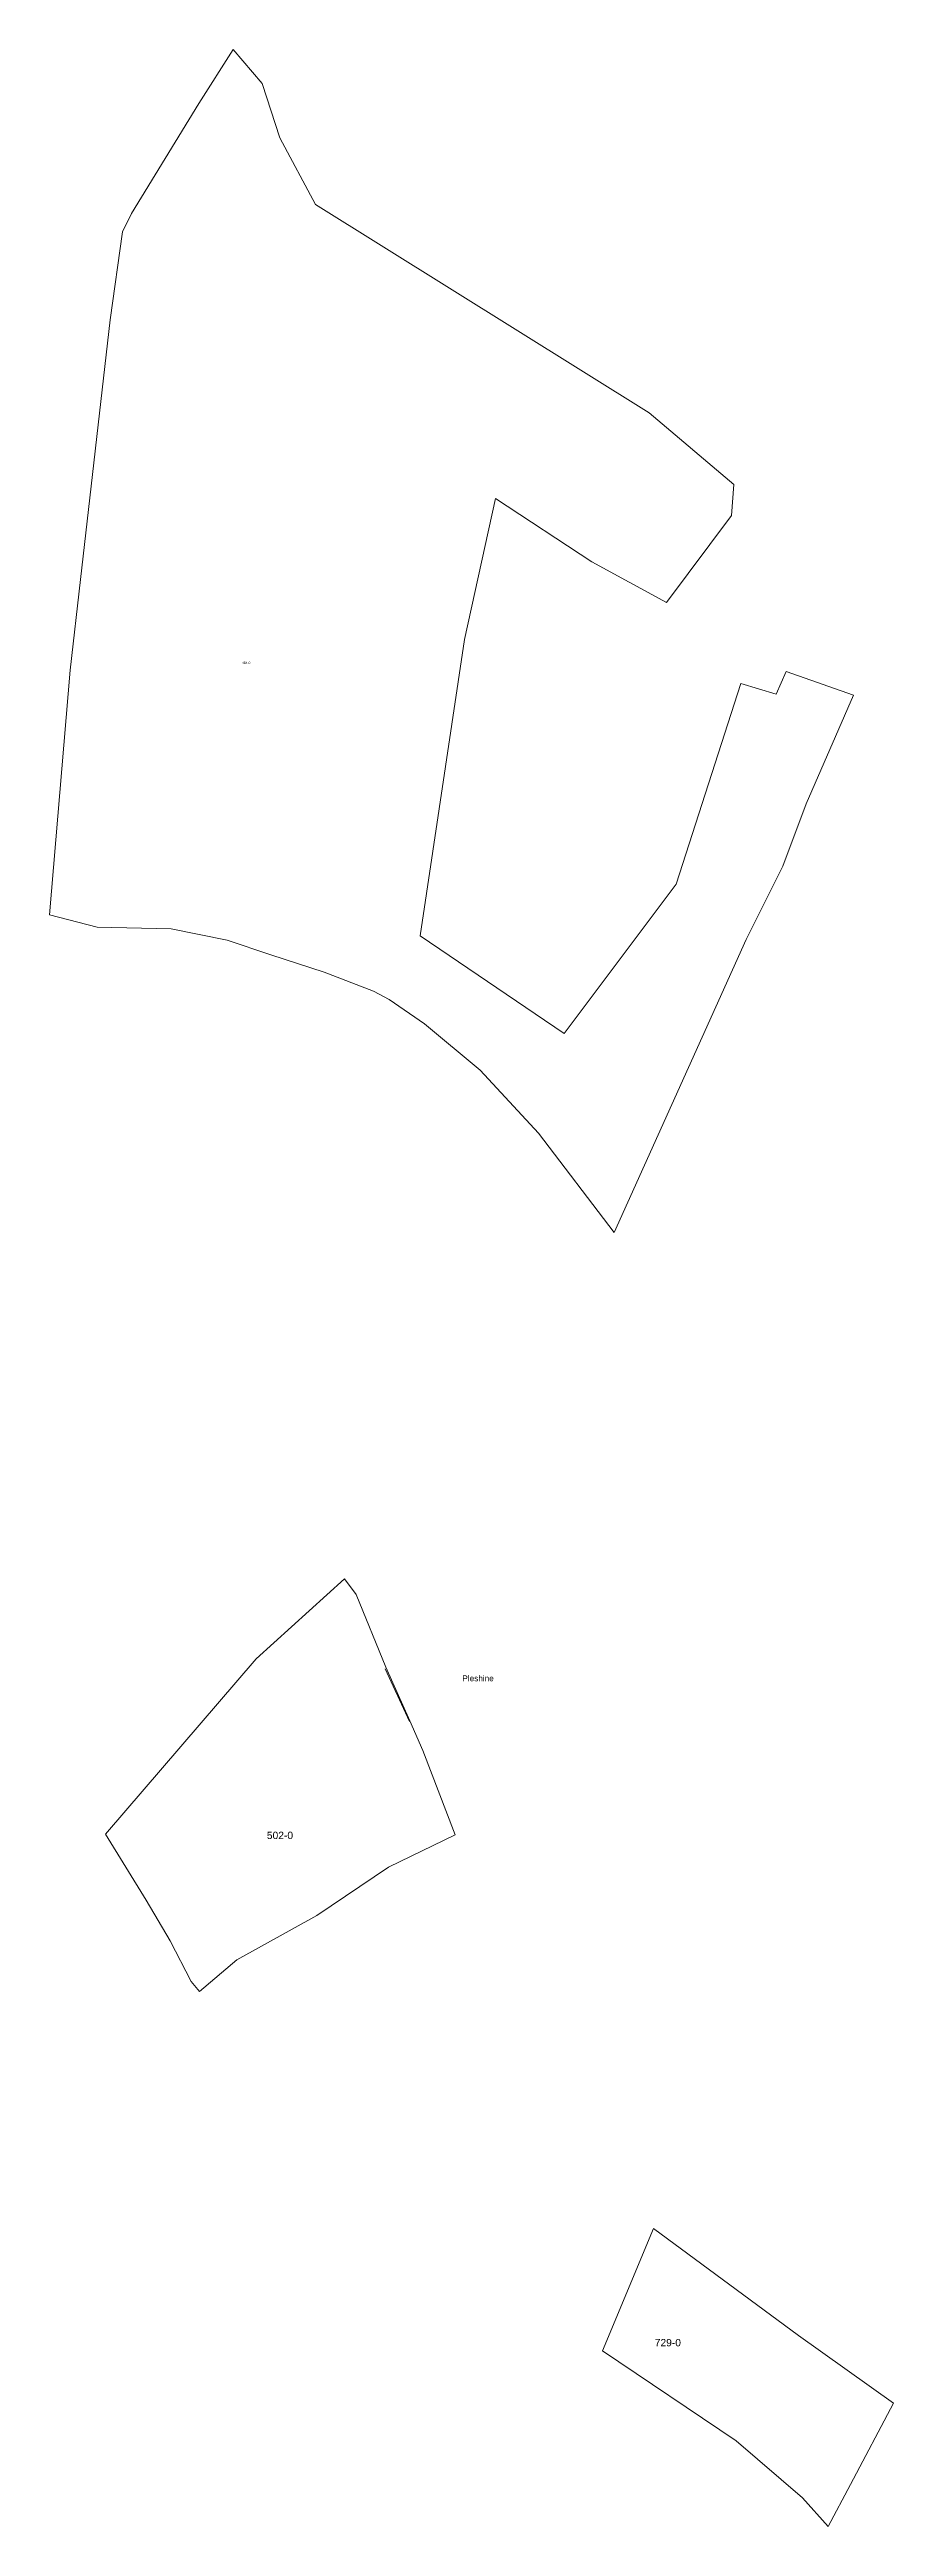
# Model space of a CAD drawing. Header units: metres. Extents: x 7509010 to 7511825, y 4688301 to 4691181.
# Drawn here: x 7509905 to 7510193, y 4689847 to 4690691 of the extents above; entities that cross this region are included whole.
import ezdxf

# ---------------------------------------------------------------- set-up
doc = ezdxf.new("R2010")
doc.units = ezdxf.units.M
for name, color, linetype, lineweight in [('Muri', 33, 'Continuous', 0), ('Nr Parceles Baze', 7, 'Continuous', 0), ('Parcela Baze', 7, 'Continuous', 0)]:
    doc.layers.add(name, color=color, linetype=linetype, lineweight=lineweight)
doc.styles.get("Standard").update_dxf_attribs({"font": 'arial.ttf'})

msp = doc.modelspace()

# ---------------------------------------------------------------- linework, layer by layer
at = {"layer": 'Muri', "elevation": 651.96, "flags": 128}
msp.add_lwpolyline([(7510028, 4690121.45), (7510019.67, 4690139.38)], dxfattribs=at)
at = {"layer": 'Parcela Baze'}
for points in [[(7509933.21, 4690635.2), (7509956.17, 4690672.68), (7509967.83, 4690691.12), (7509977.8, 4690679.54), (7509983.77, 4690661.03), (7509995.98, 4690638.34), (7510109.59, 4690567.29), (7510138.5, 4690542.96), (7510137.7, 4690532.4), (7510115.58, 4690502.69), (7510090.1, 4690516.56), (7510057.33, 4690538.14), (7510046.73, 4690490.14), (7510031.62, 4690389.1), (7510080.63, 4690355.84), (7510118.84, 4690406.77), (7510140.93, 4690475.1), (7510152.97, 4690471.45), (7510156.27, 4690479.24), (7510179.24, 4690471.11), (7510163.18, 4690434.08), (7510155.2, 4690412.88), (7510142.74, 4690387.9), (7510097.67, 4690288), (7510071.93, 4690321.9), (7510052.08, 4690343.41), (7510033.04, 4690359.11), (7510021.03, 4690367.48), (7510015.71, 4690370.28), (7509998.91, 4690376.73), (7509980.7, 4690382.61), (7509965.81, 4690387.62), (7509946.77, 4690391.54), (7509921.56, 4690392.1), (7509905.31, 4690396.3), (7509912.34, 4690479.67), (7509915.84, 4690510.57), (7509925.93, 4690598.99), (7509930.13, 4690629.04), (7509933.21, 4690635.2)], [(7509946.37, 4690046.71), (7509938.29, 4690060.52), (7509924.42, 4690083), (7509975.76, 4690142.74), (7510005.86, 4690170.07), (7510009.75, 4690164.76), (7510019.85, 4690139.98), (7510028.04, 4690121.67), (7510032.56, 4690111.56), (7510043.5, 4690082.81), (7510020.87, 4690071.84), (7509996.37, 4690055.31), (7509969.12, 4690040.21), (7509956.41, 4690029.49), (7509953.54, 4690032.84), (7509946.37, 4690046.71)], [(7510160.56, 4689912.23), (7510192.89, 4689889.23), (7510178.25, 4689861.51), (7510170.67, 4689847.17), (7510161.9, 4689856.98), (7510139.28, 4689876.31), (7510093.72, 4689906.98), (7510111.08, 4689948.65), (7510160.56, 4689912.23)]]:
    msp.add_lwpolyline(points, dxfattribs=at)

# ---------------------------------------------------------------- texts
at = {"layer": 'Nr Parceles Baze'}
for s, height, p in [('484-0', 0.8, (7509970.88, 4690481.75)), ('Pleshine', 2, (7510045.98, 4690135.15)), ('502-0', 2.5, (7509979.36, 4690081.39)), ('729-0', 2.5, (7510111.54, 4689908.56))]:
    msp.add_text(s, height=height, dxfattribs=at).set_placement(p)

doc.saveas('drawing.dxf')
